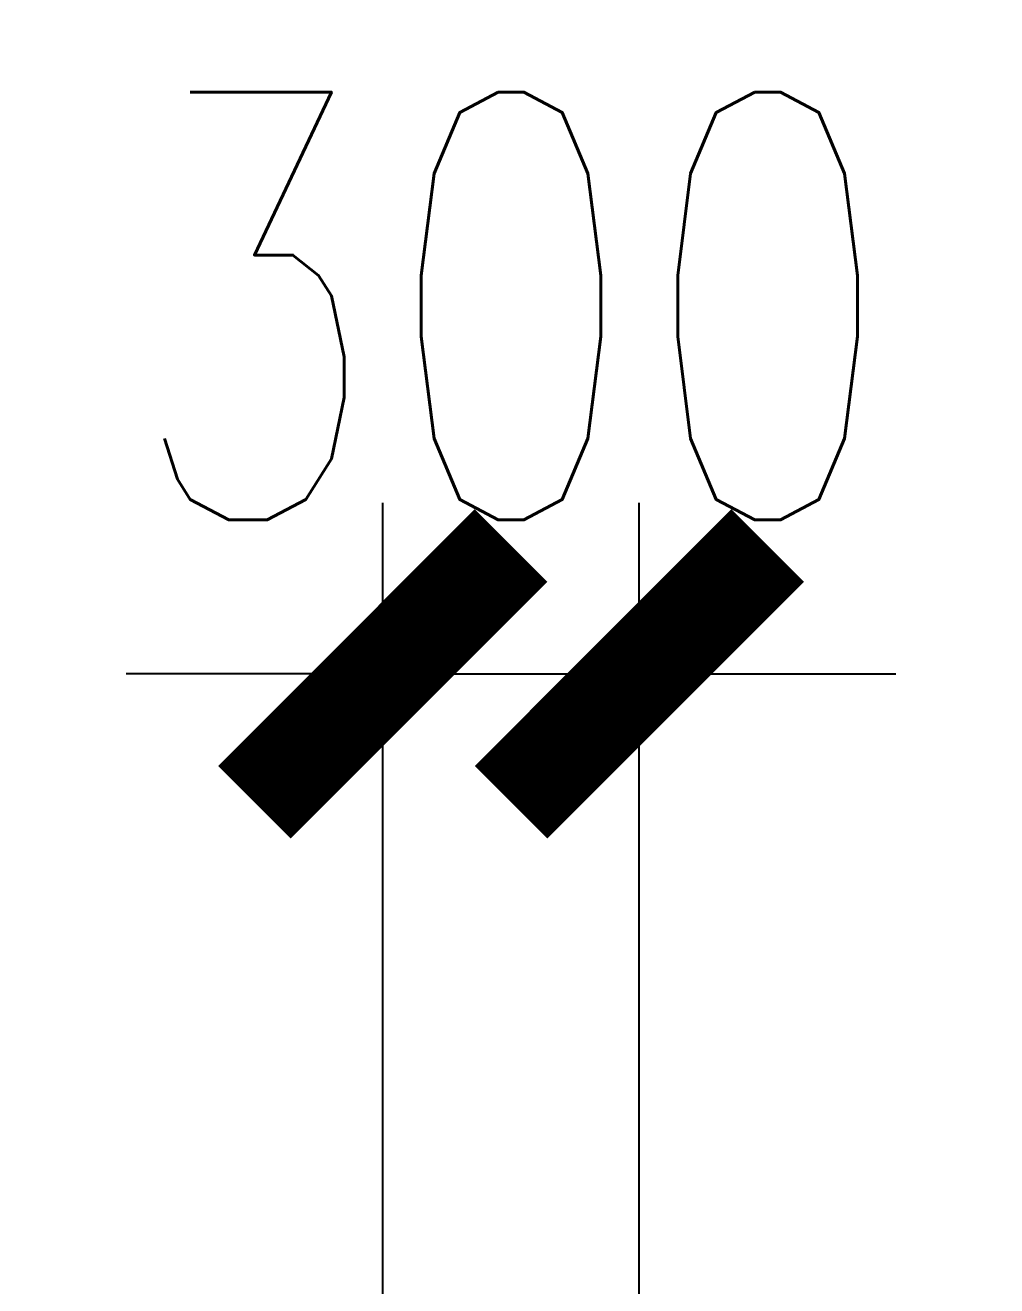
# Model space of a CAD drawing. Extents: x 220580 to 2027826, y -309201 to 71987.
# Drawn here: x 323903 to 325038, y -190594 to -189121 of the extents above; entities that cross this region are included whole.
import ezdxf

# ---------------------------------------------------------------- set-up
doc = ezdxf.new("R2010")
doc.units = 0
doc.layers.add('DIM', color=173, linetype='Continuous')
doc.styles.add('DHTEXT-1', font='ROMANS.shx', dxfattribs={"width": 0.7, "bigfont": 'CHINESE.shx'})
doc.dimstyles.new('ZN200', dxfattribs={"dimscale": 200, "dimtxt": 2.5, "dimasz": 1.5, "dimexe": 1, "dimexo": 2, "dimgap": 0.9, "dimtad": 1, "dimdec": 0, "dimdsep": 46, "dimtxsty": 'DHTEXT-1', "dimblk": 'ARCHTICK', "dimcen": 2.5, "dimclrd": 173, "dimclre": 173, "dimclrt": 7, "dimazin": 2, "dimtfac": 1, "dimtdec": 0, "dimtix": 1, "dimtmove": 2, "dimatfit": 3, "dimfxl": 0, "dimtolj": 1, "dimtzin": 0, "dimarcsym": 0})

# ---------------------------------------------------------------- blocks, each defined once
blk = doc.blocks.new('_ArchTick')
at = {"color": 0, "linetype": 'ByBlock', "const_width": 0.4}
blk.add_lwpolyline([(-0.5, -0.5), (0.5, 0.5)], dxfattribs=at)
blk = doc.blocks.new('*D1382')
at = {"layer": 'Defpoints', "color": 0, "ltscale": 2000, "transparency": 16777216}
for p in [(324620.4, -189879.1), (324320.4, -191150.4), (324620.4, -191150.4)]:
    blk.add_point(p, dxfattribs=at)
at = {"layer": 'DIM', "color": 173, "linetype": 'ByBlock', "lineweight": -2, "ltscale": 2000, "transparency": 16777216}
for p, q in [((324320.4, -190750.4), (324320.4, -189679.1)), ((324620.4, -190750.4), (324620.4, -189679.1)), ((324320.4, -189879.1), (324020.4, -189879.1)), ((324320.4, -189879.1), (324620.4, -189879.1)), ((324620.4, -189879.1), (324920.4, -189879.1))]:
    blk.add_line(p, q, dxfattribs=at)
at = {"layer": 'DIM', "color": 173, "lineweight": -2, "ltscale": 2000, "transparency": 16777216, "xscale": 300, "yscale": 300, "zscale": 300}
blk.add_blockref('_ArchTick', (324320.4, -189879.1), dxfattribs=at)
at = {"layer": 'DIM', "color": 173, "lineweight": -2, "ltscale": 2000, "transparency": 16777216, "xscale": 300, "yscale": 300, "zscale": 300, "rotation": 180}
blk.add_blockref('_ArchTick', (324620.4, -189879.1), dxfattribs=at)
at = {"layer": 'DIM', "color": 7, "ltscale": 2000, "transparency": 16777216, "insert": (324470.4, -189449.1), "char_height": 500, "attachment_point": 5, "style": 'DHTEXT-1'}
blk.add_mtext('\\A1;300', dxfattribs=at)

msp = doc.modelspace()

# ---------------------------------------------------------------- dimensions: what is measured, and where the dimension line sits
at = {"layer": 'DIM', "ltscale": 2000}
dim = msp.add_linear_dim(base=(324620.4, -189879.1), p1=(324320.4, -191150.4), p2=(324620.4, -191150.4), dimstyle='ZN200', dxfattribs=at)
dim.commit()
dim.dimension.update_dxf_attribs({"geometry": '*D1382', "text_midpoint": (324470.4, -189449.1)})

doc.saveas('drawing.dxf')
